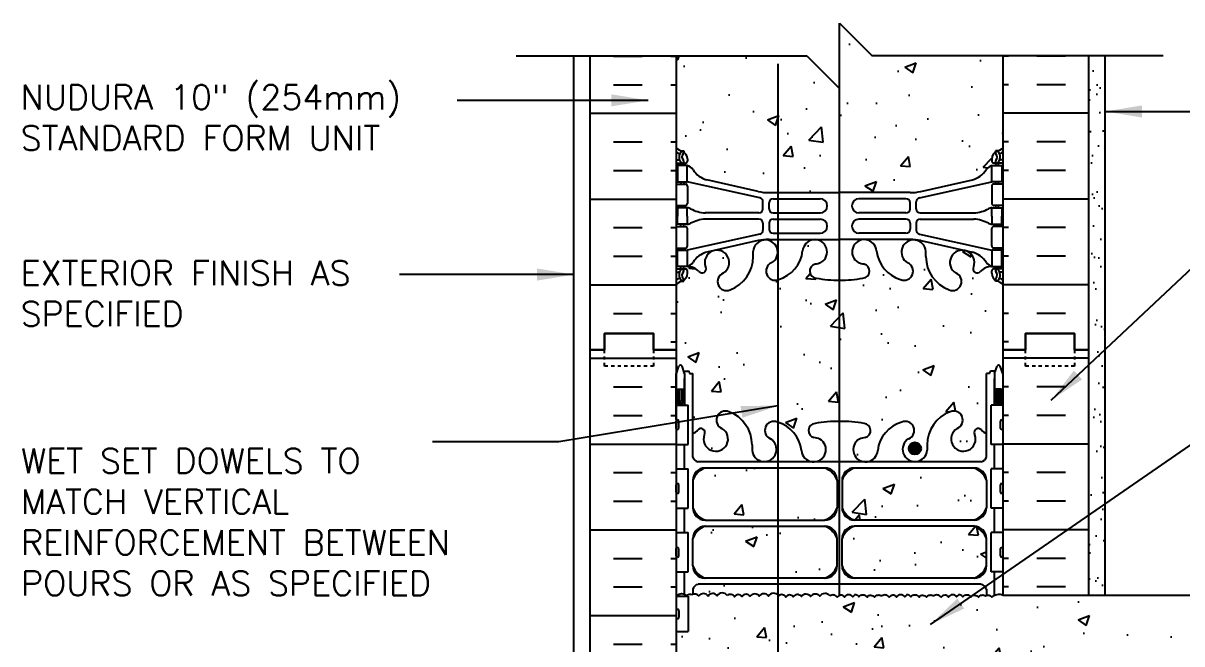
# Model space of a CAD drawing. Header units: inches. Extents: x 169.9 to 227, y 104.7 to 175.8.
# Drawn here: x 170.9 to 206.33, y 156.78 to 175.78 of the extents above; entities that cross this region are included whole.
import ezdxf

# ---------------------------------------------------------------- set-up
doc = ezdxf.new("R2010")
doc.units = ezdxf.units.IN
doc.header["$LTSCALE"] = 0.5
doc.header["$MEASUREMENT"] = 0
doc.linetypes.add('DASHED2', pattern=[0.375, 0.25, -0.125])
for name, color, linetype in [('HATCH', 12, 'Continuous'), ('line25', 2, 'Continuous'), ('LINE3', 3, 'Continuous'), ('LINE50', 5, 'Continuous'), ('LINE9', 9, 'Continuous'), ('TEXT', 4, 'Continuous'), ('Web_Edge', 9, 'Continuous')]:
    doc.layers.add(name, color=color, linetype=linetype)
doc.styles.add('DIM', font='romans.shx', dxfattribs={"width": 0.7})
doc.styles.add('ROMANS', font='romans.shx', dxfattribs={"height": 0.75})
doc.dimstyles.new('ext_12', dxfattribs={"dimscale": 12, "dimtxt": 0.075, "dimasz": 0.09375, "dimexe": 0.09375, "dimexo": 0.0625, "dimgap": 0.0625, "dimtad": 1, "dimdec": 1, "dimzin": 2, "dimdsep": 46, "dimlunit": 4, "dimtxsty": 'DIM', "dimcen": 0.09, "dimdle": 0.09375, "dimclrt": 4, "dimadec": 0, "dimazin": 0, "dimtfac": 1, "dimtdec": 1, "dimtmove": 2, "dimatfit": 3, "dimfxl": 1, "dimfrac": 2, "dimtolj": 1, "dimtzin": 0, "dimarcsym": 0})

msp = doc.modelspace()

# ---------------------------------------------------------------- hatches: boundary and pattern name
at = {"layer": 'HATCH'}
h = msp.add_hatch(dxfattribs=at)
h.set_pattern_fill('AR-CONC', color=256, scale=0.5)
h.set_pattern_definition([(50, (0, 0), (3.5863, -0.31376), [0.375, -4.125]), (355, (0, 0), (-0.693757, 3.76096), [0.3, -3.3]), (100.4514, (0.299, -0.026), (2.892544, 3.4472), [0.3187, -3.50571]), (46.1842, (0, 1), (5.33621, -0.827596), [0.5625, -6.1875]), (96.6356, (0.4447, 0.931), (4.67331, 4.87059), [0.47805, -5.25857]), (351.1842, (0, 1), (4.67331, 4.87059), [0.45, -4.95]), (21, (0.5, 0.75), (2.984535, -2.013094), [0.375, -4.125]), (326, (0.5, 0.75), (1.216577, 3.62575), [0.3, -3.3]), (71.4514, (0.7487, 0.5822), (4.20111, 1.612656), [0.3187, -3.50571]), (37.5, (0, 0), (0.060799, 1.664469), [0, -3.26, 0, -3.35, 0, -3.3125]), (7.5, (0, 0), (1.315348, 1.972059), [0, -1.91, 0, -3.185, 0, -1.2625]), (327.5, (-1.115, 0), (2.669112, -0.1127744), [0, -1.25, 0, -3.9, 0, -5.175]), (317.5, (-1.615, 0), (2.91593, 0.500525), [0, -1.625, 0, -2.59, 0, -3.675])])
h.paths.add_polyline_path([(200.356, 150.349, 0.108935), (200.204, 150.236, -0.8344), (199.992, 150.361), (200.004, 150.383, 2.155404), (199.465, 150.188, -1), (199.251, 149.677, -0.311223), (198.543, 150.693), (198.543, 150.858, 1.661382), (197.982, 150.505, -1), (197.768, 149.994, -0.307094), (197.03, 150.89, 1.604516), (196.471, 150.514, 0.055617), (196.65, 150.468, -0.843243), (196.616, 150.036, -0.049932), (195.866, 149.972, -0.049932), (195.116, 150.036, -0.843243), (195.082, 150.468, 0.055617), (195.261, 150.514, 1.604516), (194.703, 150.89, -0.307094), (193.964, 149.994, -1), (193.75, 150.505, 1.661382), (193.189, 150.858), (193.19, 150.713, -0.316114), (192.481, 149.677, -1), (192.267, 150.188, 2.155404), (191.729, 150.383), (191.74, 150.361, -0.834375), (191.529, 150.236, 0.108938), (191.376, 150.349), (191.376, 148.512), (191.276, 148.512), (191.276, 148.482, -0.414214), (191.226, 148.432), (191.1, 148.432), (191.057, 148.301, -0.725737), (190.951, 148.282), (190.866, 148.542), (190.866, 147.783), (190.866, 145.783, 0.088416), (191.012, 145.686), (191.102, 145.686), (191.102, 145.644, -0.249069), (191.212, 145.437), (191.212, 145.369, -0.414214), (191.15, 145.307), (191.102, 145.307), (191.102, 145.237), (191.207, 145.237, 0.231736), (191.565, 145.388, -0.8344), (191.776, 145.262), (191.765, 145.241, 2.155404), (192.303, 145.435, -1), (192.517, 145.947, -0.311223), (193.226, 144.931), (193.225, 144.766, 1.661382), (193.786, 145.118, -1), (194, 145.629, -0.307094), (194.739, 144.734, 1.604516), (195.297, 145.11, 0.055617), (195.118, 145.155, -0.843243), (195.152, 145.588, -0.047544), (195.866, 145.652, -0.047544), (196.58, 145.588, -0.843243), (196.614, 145.155, 0.055617), (196.435, 145.11, 1.604516), (196.994, 144.734, -0.307094), (197.732, 145.629, -1), (197.946, 145.118, 1.661382), (198.507, 144.766), (198.507, 144.911, -0.316114), (199.215, 145.947, -1), (199.429, 145.435, 2.155404), (199.968, 145.241), (199.956, 145.262, -0.834375), (200.168, 145.388, 0.23174), (200.525, 145.237), (200.63, 145.237), (200.63, 145.307), (200.583, 145.307, -0.414214), (200.52, 145.369), (200.52, 145.437, -0.249069), (200.63, 145.644), (200.63, 145.686), (200.72, 145.686, 0.08841), (200.866, 145.783), (200.866, 147.783), (200.866, 148.542), (200.787, 148.301, -0.725737), (200.681, 148.282), (200.632, 148.432), (200.506, 148.432, -0.414214), (200.456, 148.482), (200.456, 148.512), (200.356, 148.512)])
h.paths.add_polyline_path([(200.866, 141.591, 0.08841), (200.72, 141.688), (200.63, 141.688), (200.63, 141.73, -0.249069), (200.52, 141.937), (200.52, 142.004, -0.414214), (200.583, 142.067), (200.63, 142.067), (200.63, 142.137), (200.525, 142.137, -0.168672), (200.339, 142.286, 0.17445), (199.932, 142.582), (198.351, 142.935, 0.054974), (198.024, 142.971), (195.866, 142.971), (193.708, 142.971, 0.054974), (193.381, 142.935), (191.801, 142.582, 0.17445), (191.393, 142.286, -0.168672), (191.207, 142.137), (191.102, 142.137), (191.102, 142.067), (191.15, 142.067, -0.414214), (191.212, 142.004), (191.212, 141.937, -0.249069), (191.102, 141.73), (191.102, 141.688), (191.012, 141.688, 0.088416), (190.866, 141.591), (190.866, 135.975, 0.088416), (191.012, 135.878), (191.102, 135.878), (191.102, 135.836, -0.249069), (191.212, 135.629), (191.212, 135.562, -0.414214), (191.15, 135.499), (191.102, 135.499), (191.102, 135.429), (191.207, 135.429, -0.168672), (191.393, 135.28, 0.17445), (191.801, 134.984), (193.381, 134.631, 0.054974), (193.708, 134.595), (195.866, 134.595), (198.024, 134.595, 0.054974), (198.351, 134.631), (199.932, 134.984, 0.17445), (200.339, 135.28, -0.168672), (200.525, 135.429), (200.63, 135.429), (200.63, 135.499), (200.583, 135.499, -0.414214), (200.52, 135.562), (200.52, 135.629, -0.249069), (200.63, 135.836), (200.63, 135.878), (200.72, 135.878, 0.08841), (200.866, 135.975)])
h.paths.add_polyline_path([(200.356, 155.299, 0.115512), (200.308, 155.259, 0.520567), (200.059, 155.266, 0.520567), (199.78, 155.264, 0.520567), (199.5, 155.273, 0.077714), (199.461, 155.316, 0.077714), (199.422, 155.273, 0.520567), (199.142, 155.264, 0.520567), (198.862, 155.266, 0.520567), (198.614, 155.259, 0.520567), (198.386, 155.252, 0.445343), (198.164, 155.291, 0.445343), (197.941, 155.252, 0.520567), (197.713, 155.259, 0.520567), (197.465, 155.266, 0.520567), (197.185, 155.264, 0.520567), (196.905, 155.273, 0.077714), (196.866, 155.316, 0.077714), (196.827, 155.273, 0.520567), (196.547, 155.264, 0.520567), (196.268, 155.266, 0.520567), (196.019, 155.259, 0.520567), (195.792, 155.252, 0.445343), (195.569, 155.291, 0.520567), (195.258, 155.281, 0.520567), (194.979, 155.273, 0.520567), (194.699, 155.275, 0.520567), (194.451, 155.267, 0.520567), (194.223, 155.26, 0.445343), (194, 155.299, 0.520567), (193.69, 155.29, 0.520567), (193.41, 155.281, 0.520567), (193.131, 155.283, 0.520567), (192.882, 155.275, 0.520567), (192.655, 155.269, 0.445343), (192.432, 155.308, 0.520567), (192.121, 155.298, 0.520567), (191.842, 155.29, 0.520567), (191.562, 155.292, 0.356222), (191.376, 155.338), (191.376, 155.109, 0.268156), (191.537, 154.961), (200.195, 154.961, 0.268138), (200.356, 155.109)])
h.paths.add_polyline_path([(213.514, 156.64), (211.514, 156.64), (212.514, 157.64), (212.514, 158.274), (200.866, 158.274, 0.316111), (200.524, 158.209, 0.409755), (200.333, 158.25, 0.439184), (200.113, 158.209, 0.520567), (199.885, 158.216, 0.520567), (199.637, 158.223, 0.175549), (199.541, 158.29, 0.175549), (199.446, 158.223, 0.520567), (199.197, 158.216, 0.520567), (198.97, 158.209, 0.445343), (198.747, 158.248, 0.445343), (198.524, 158.209, 0.520567), (198.296, 158.216, 0.520567), (198.048, 158.223, 0.175549), (197.952, 158.29, 0.175549), (197.857, 158.223, 0.520567), (197.608, 158.216, 0.520567), (197.381, 158.209, 0.445343), (197.158, 158.248, 0.445343), (196.935, 158.209, 0.520567), (196.707, 158.216, 0.520567), (196.459, 158.223, 0.175549), (196.363, 158.29, 0.175549), (196.268, 158.223, 0.520567), (196.019, 158.216, 0.520567), (195.792, 158.209, 0.445343), (195.569, 158.248, 0.520567), (195.258, 158.239, 0.520567), (194.979, 158.23, 0.520567), (194.699, 158.232, 0.520567), (194.451, 158.224, 0.520567), (194.223, 158.217, 0.445343), (194, 158.257, 0.520567), (193.69, 158.247, 0.520567), (193.41, 158.239, 0.520567), (193.131, 158.24, 0.520567), (192.882, 158.233, 0.520567), (192.655, 158.226, 0.445343), (192.432, 158.265, 0.520567), (192.121, 158.256, 0.520567), (191.842, 158.247, 0.520567), (191.562, 158.249, 0.37063), (191.369, 158.292, 0.37063), (191.176, 158.249, 0.520567), (190.897, 158.247, 0.068144), (190.866, 158.282), (190.866, 158.238), (191.231, 158.238), (191.231, 157.158), (190.866, 157.158), (190.866, 156.408), (191.231, 156.408), (191.231, 155.337, -0.182404), (191.314, 155.284, -0.520567), (191.562, 155.292, -0.520567), (191.842, 155.29, -0.520567), (192.121, 155.298, -0.520567), (192.432, 155.308, -0.445343), (192.655, 155.269, -0.520567), (192.882, 155.275, -0.520567), (193.131, 155.283, -0.520567), (193.41, 155.281, -0.520567), (193.69, 155.29, -0.520567), (194, 155.299, -0.445343), (194.223, 155.26, -0.520567), (194.451, 155.267, -0.520567), (194.699, 155.275, -0.520567), (194.979, 155.273, -0.520567), (195.258, 155.281, -0.520567), (195.569, 155.291, -0.445343), (195.792, 155.252, -0.520567), (196.019, 155.259, -0.520567), (196.268, 155.266, -0.520567), (196.547, 155.264, -0.520567), (196.827, 155.273, -0.077714), (196.866, 155.316, -0.077714), (196.905, 155.273, -0.520567), (197.185, 155.264, -0.520567), (197.465, 155.266, -0.520567), (197.713, 155.259, -0.520567), (197.941, 155.252, -0.445343), (198.164, 155.291, -0.445343), (198.386, 155.252, -0.520567), (198.614, 155.259, -0.520567), (198.862, 155.266, -0.520567), (199.142, 155.264, -0.520567), (199.422, 155.273, -0.077714), (199.461, 155.316, -0.077714), (199.5, 155.273, -0.520567), (199.78, 155.264, -0.520567), (200.059, 155.266, -0.520567), (200.308, 155.259, -0.520567), (200.535, 155.252, -0.378754), (200.866, 155.291), (200.866, 155.524), (212.514, 155.524), (212.514, 155.64)])
h.paths.add_polyline_path([(200.356, 158.457, 0.268138), (200.195, 158.605), (191.537, 158.605, 0.268156), (191.376, 158.457), (191.376, 158.295, -0.356222), (191.562, 158.249, -0.520567), (191.842, 158.247, -0.520567), (192.121, 158.256, -0.520567), (192.432, 158.265, -0.445343), (192.655, 158.226, -0.520567), (192.882, 158.233, -0.520567), (193.131, 158.24, -0.520567), (193.41, 158.239, -0.520567), (193.69, 158.247, -0.520567), (194, 158.257, -0.445343), (194.223, 158.217, -0.520567), (194.451, 158.224, -0.520567), (194.699, 158.232, -0.520567), (194.979, 158.23, -0.520567), (195.258, 158.239, -0.520567), (195.569, 158.248, -0.445343), (195.792, 158.209, -0.520567), (196.019, 158.216, -0.520567), (196.268, 158.223, -0.175549), (196.363, 158.29, -0.175549), (196.459, 158.223, -0.520567), (196.707, 158.216, -0.520567), (196.935, 158.209, -0.445343), (197.158, 158.248, -0.445343), (197.381, 158.209, -0.520567), (197.608, 158.216, -0.520567), (197.857, 158.223, -0.175549), (197.952, 158.29, -0.175549), (198.048, 158.223, -0.520567), (198.296, 158.216, -0.520567), (198.524, 158.209, -0.445343), (198.747, 158.248, -0.445343), (198.97, 158.209, -0.520567), (199.197, 158.216, -0.520567), (199.446, 158.223, -0.175549), (199.541, 158.29, -0.175549), (199.637, 158.223, -0.520567), (199.885, 158.216, -0.520567), (200.113, 158.209, -0.439184), (200.333, 158.25, -0.04647), (200.356, 158.262)])
edge = h.paths.add_edge_path()
edge.add_line((220.074, 158.274), (213.514, 158.274))
edge.add_line((213.514, 158.274), (213.514, 158.035))
edge.add_line((213.514, 158.035), (212.514, 157.035))
edge.add_line((212.514, 157.035), (214.514, 157.035))
edge.add_spline(control_points=[(214.514, 157.035), (215.318, 157.266), (217.241, 157.82), (219.032, 156.857), (220.074, 156.297)], knot_values=[0, 0, 0, 0, 2.427311, 5.806437, 5.806437, 5.806437, 5.806437], degree=3, periodic=0)
edge.add_line((220.074, 156.297), (220.074, 158.274))
edge = h.paths.add_edge_path()
edge.add_arc((216.659, 156.396), 0.268, 291.22, 428.78)
edge.add_line((216.756, 156.646), (216.434, 156.646))
edge.add_line((216.434, 156.646), (216.434, 156.771))
edge.add_line((216.434, 156.771), (216.778, 156.771))
edge.add_arc((216.659, 156.396), 0.393, -69.7322, 72.5069, ccw=False)
edge.add_line((216.796, 156.027), (216.364, 155.905))
edge.add_arc((216.422, 155.774), 0.144, 113.7456, 240.3185)
edge.add_line((216.351, 155.649), (216.819, 155.649))
edge.add_arc((216.848, 155.187), 0.463, 46.7137, 93.5654, ccw=False)
edge.add_line((217.165, 155.524), (220.074, 155.524))
edge.add_line((220.074, 155.524), (220.074, 156.297))
edge.add_spline(control_points=[(220.074, 156.297), (219.032, 156.857), (217.241, 157.82), (215.318, 157.266), (214.514, 157.035)], knot_values=[0, 0, 0, 0, 3.379125, 5.806437, 5.806437, 5.806437, 5.806437], degree=3, periodic=0)
edge.add_line((214.514, 157.035), (213.514, 156.035))
edge.add_line((213.514, 156.035), (213.514, 155.524))
edge.add_line((213.514, 155.524), (216.323, 155.524))
edge.add_arc((216.422, 155.774), 0.269, 111.5979, 248.4021, ccw=False)
edge.add_line((216.323, 156.024), (216.756, 156.146))
h.paths.add_polyline_path([(200.866, 167.783, 0.08841), (200.72, 167.88), (200.63, 167.88), (200.63, 167.922, -0.249069), (200.52, 168.129), (200.52, 168.197, -0.414214), (200.583, 168.259), (200.63, 168.259), (200.63, 168.329), (200.525, 168.329, 0.231736), (200.168, 168.178, -0.8344), (199.956, 168.304), (199.968, 168.325, 2.155404), (199.429, 168.131, -1), (199.215, 167.62, -0.311223), (198.507, 168.636), (198.507, 168.801, 1.661382), (197.946, 168.448, -1), (197.732, 167.937, -0.307094), (196.994, 168.832, 1.604516), (196.435, 168.456, 0.055617), (196.614, 168.411, -0.843243), (196.58, 167.978, -0.047544), (195.866, 167.914, -0.047544), (195.152, 167.978, -0.843243), (195.118, 168.411, 0.055617), (195.297, 168.456, 1.604516), (194.739, 168.832, -0.307094), (194, 167.937, -1), (193.786, 168.448, 1.661382), (193.225, 168.801), (193.226, 168.655, -0.316114), (192.517, 167.62, -1), (192.303, 168.131, 2.155404), (191.765, 168.325), (191.776, 168.304, -0.834375), (191.565, 168.178, 0.23174), (191.207, 168.329), (191.102, 168.329), (191.102, 168.259), (191.15, 168.259, -0.414214), (191.212, 168.197), (191.212, 168.129, -0.249069), (191.102, 167.922), (191.102, 167.88), (191.012, 167.88, 0.088416), (190.866, 167.783), (190.866, 165.783), (190.866, 165.024), (190.945, 165.266, -0.725737), (191.051, 165.284), (191.1, 165.134), (191.226, 165.134, -0.414214), (191.276, 165.084), (191.276, 165.054), (191.376, 165.054), (191.376, 163.217, 0.108933), (191.529, 163.33, -0.8344), (191.74, 163.205), (191.729, 163.183, 2.155404), (192.267, 163.378, -1), (192.481, 163.889, -0.311223), (193.19, 162.873), (193.189, 162.708, 1.661382), (193.75, 163.061, -1), (193.964, 163.572, -0.307094), (194.703, 162.676, 1.604516), (195.261, 163.052, 0.055617), (195.082, 163.098, -0.843243), (195.116, 163.53, -0.049932), (195.866, 163.594, -0.049932), (196.616, 163.53, -0.843243), (196.65, 163.098, 0.055617), (196.471, 163.052, 1.604516), (197.03, 162.676, -0.307094), (197.768, 163.572, -1), (197.982, 163.061, 1.661382), (198.543, 162.708), (198.543, 162.853, -0.316114), (199.251, 163.889, -1), (199.465, 163.378, 2.155404), (200.004, 163.183), (199.992, 163.205, -0.834375), (200.204, 163.33, 0.10894), (200.356, 163.217), (200.356, 165.054), (200.456, 165.054), (200.456, 165.084, -0.414214), (200.506, 165.134), (200.632, 165.134), (200.675, 165.266, -0.725737), (200.781, 165.284), (200.866, 165.024), (200.866, 165.783)])
h.paths.add_polyline_path([(200.866, 174.783), (196.866, 174.783), (195.866, 175.783), (195.866, 173.783), (194.866, 174.783), (190.866, 174.783), (190.866, 171.975, 0.088416), (191.012, 171.878), (191.102, 171.878), (191.102, 171.836, -0.249069), (191.212, 171.629), (191.212, 171.562, -0.414214), (191.15, 171.499), (191.102, 171.499), (191.102, 171.429), (191.207, 171.429, -0.168672), (191.393, 171.28, 0.17445), (191.801, 170.984), (193.381, 170.631, 0.054974), (193.708, 170.595), (195.866, 170.595), (198.024, 170.595, 0.054974), (198.351, 170.631), (199.932, 170.984, 0.17445), (200.339, 171.28, -0.168672), (200.525, 171.429), (200.63, 171.429), (200.63, 171.499), (200.583, 171.499, -0.414214), (200.52, 171.562), (200.52, 171.629, -0.249069), (200.63, 171.836), (200.63, 171.878), (200.72, 171.878, 0.08841), (200.866, 171.975)])
h.paths.add_polyline_path([(195.79, 161.79, 0.225652), (195.415, 162.165), (191.751, 162.165, 0.225652), (191.376, 161.79), (191.376, 160.949, 0.225652), (191.751, 160.574), (195.415, 160.574, 0.225652), (195.79, 160.949)])
h.paths.add_polyline_path([(195.79, 160.008, 0.225652), (195.415, 160.383), (191.751, 160.383, 0.225652), (191.376, 160.008), (191.376, 159.167, 0.225652), (191.751, 158.792), (195.415, 158.792, 0.225652), (195.79, 159.167)])
h.paths.add_polyline_path([(200.356, 160.008, 0.225652), (199.981, 160.383), (196.317, 160.383, 0.225652), (195.942, 160.008), (195.942, 159.167, 0.225652), (196.317, 158.792), (199.981, 158.792, 0.225652), (200.356, 159.167)])
h.paths.add_polyline_path([(200.356, 161.79, 0.225652), (199.981, 162.165), (196.317, 162.165, 0.225652), (195.942, 161.79), (195.942, 160.949, 0.225652), (196.317, 160.574), (199.981, 160.574, 0.225652), (200.356, 160.949)])
h.paths.add_polyline_path([(195.79, 154.399, 0.225652), (195.415, 154.774), (191.751, 154.774, 0.225652), (191.376, 154.399), (191.376, 153.558, 0.225652), (191.751, 153.183), (195.415, 153.183, 0.225652), (195.79, 153.558)])
h.paths.add_polyline_path([(195.79, 152.617, 0.225652), (195.415, 152.992), (191.751, 152.992, 0.225652), (191.376, 152.617), (191.376, 151.776, 0.225652), (191.751, 151.401), (195.415, 151.401, 0.225652), (195.79, 151.776)])
h.paths.add_polyline_path([(200.356, 152.617, 0.225652), (199.981, 152.992), (196.317, 152.992, 0.225652), (195.942, 152.617), (195.942, 151.776, 0.225652), (196.317, 151.401), (199.981, 151.401, 0.225652), (200.356, 151.776)])
h.paths.add_polyline_path([(200.356, 154.399, 0.225652), (199.981, 154.774), (196.317, 154.774, 0.225652), (195.942, 154.399), (195.942, 153.558, 0.225652), (196.317, 153.183), (199.981, 153.183, 0.225652), (200.356, 153.558)])
h.paths.add_polyline_path([(200.866, 131.783, 0.08841), (200.72, 131.88), (200.63, 131.88), (200.63, 131.922, -0.249069), (200.52, 132.129), (200.52, 132.197, -0.414214), (200.583, 132.259), (200.63, 132.259), (200.63, 132.329), (200.525, 132.329, 0.231736), (200.168, 132.178, -0.8344), (199.956, 132.304), (199.968, 132.325, 2.155404), (199.429, 132.131, -1), (199.215, 131.62, -0.311223), (198.507, 132.636), (198.507, 132.801, 1.661382), (197.946, 132.448, -1), (197.732, 131.937, -0.30095), (196.996, 132.809, 1.661382), (196.435, 132.456, 0.055617), (196.614, 132.411, -0.843243), (196.58, 131.978, -0.047544), (195.866, 131.914, -0.047544), (195.152, 131.978, -0.843243), (195.118, 132.411, 0.055617), (195.297, 132.456, 1.661382), (194.736, 132.809, -0.30095), (194, 131.937, -1), (193.786, 132.448, 1.661382), (193.225, 132.801), (193.226, 132.636, -0.311223), (192.517, 131.62, -1), (192.303, 132.131, 2.155404), (191.765, 132.325), (191.776, 132.304, -0.834375), (191.565, 132.178, 0.23174), (191.207, 132.329), (191.102, 132.329), (191.102, 132.259), (191.15, 132.259, -0.414214), (191.212, 132.197), (191.212, 132.129, -0.249069), (191.102, 131.922), (191.102, 131.88), (191.012, 131.88, 0.088416), (190.866, 131.783), (190.866, 129.783), (195.069, 129.783), (196.069, 128.783), (196.069, 130.783), (197.069, 129.783), (200.866, 129.783)])
h = msp.add_hatch(dxfattribs=at)
h.set_pattern_fill('AR-SAND', color=256, scale=0.5, style=0)
h.set_pattern_definition([(37.5, (84.3818, -39.4496), (-0.0314967, 0.963412), [0, -0.76, 0, -0.85, 0, -0.8125]), (7.5, (84.3818, -39.4496), (0.8848884, 1.411073), [0, -0.41, 0, -0.685, 0, -0.2625]), (327.5, (83.7668, -39.4496), (1.557071, 0.0028295), [0, -0.25, 0, -0.9, 0, -1.175]), (317.5, (83.7668, -39.4496), (1.503063, 0.438838), [0, -0.125, 0, -0.59, 0, -0.675])])
h.paths.add_polyline_path([(203.491, 158.274), (203.991, 158.274), (203.991, 160.979), (203.491, 160.732)])
h.paths.add_polyline_path([(203.991, 165.42), (203.491, 165.173), (203.491, 160.732), (203.991, 160.979)])
h.paths.add_polyline_path([(203.991, 167.085), (203.491, 167.085), (203.491, 165.783), (203.491, 165.173), (203.991, 165.42)])
h.paths.add_polyline_path([(203.991, 174.783), (203.491, 174.783), (203.491, 167.085), (203.991, 167.085)])
h = msp.add_hatch(dxfattribs=at)
h.set_pattern_fill('INSUL', color=256, scale=7, style=0)
h.set_pattern_definition([(0, (-2735.2954, -249.2265), (0, 2.625), []), (0, (-2735.2954, -248.3515), (0, 2.625), [0.875, -0.875]), (0, (-2735.2954, -247.4765), (0, 2.625), [0.875, -0.875])])
h.paths.add_polyline_path([(188.241, 147.783), (188.679, 147.783), (188.679, 148.283), (190.179, 148.283), (190.179, 147.783), (190.866, 147.783), (190.866, 165.783), (190.179, 165.783), (190.179, 166.283), (188.679, 166.283), (188.679, 165.783), (188.241, 165.783)])
at = {"layer": 'LINE3'}
msp.add_hatch(color=256, dxfattribs=at).paths.add_polyline_path([(197.982, 162.766, 1), (198.357, 162.766, 1)])

# ---------------------------------------------------------------- linework, layer by layer
at = {"layer": 'HATCH'}
for p, q in [((188.955, 174.774), (189.83, 174.774)), ((190.705, 174.774), (190.866, 174.774)), ((201.028, 174.774), (200.866, 174.774)), ((202.778, 174.774), (201.903, 174.774)), ((188.955, 173.899), (189.83, 173.899)), ((190.705, 173.899), (190.866, 173.899)), ((201.028, 173.899), (200.866, 173.899)), ((202.778, 173.899), (201.903, 173.899)), ((188.241, 173.024), (190.866, 173.024)), ((203.491, 173.024), (200.866, 173.024)), ((188.955, 172.149), (189.83, 172.149)), ((190.705, 172.149), (190.866, 172.149)), ((201.028, 172.149), (200.866, 172.149)), ((202.778, 172.149), (201.903, 172.149)), ((188.955, 171.274), (189.83, 171.274)), ((190.705, 171.274), (190.866, 171.274)), ((201.028, 171.274), (200.866, 171.274)), ((202.778, 171.274), (201.903, 171.274)), ((188.241, 170.399), (190.866, 170.399)), ((203.491, 170.399), (200.866, 170.399)), ((188.955, 169.524), (189.83, 169.524)), ((190.705, 169.524), (190.866, 169.524)), ((201.028, 169.524), (200.866, 169.524)), ((202.778, 169.524), (201.903, 169.524)), ((188.955, 168.649), (189.83, 168.649)), ((190.705, 168.649), (190.866, 168.649)), ((201.028, 168.649), (200.866, 168.649)), ((202.778, 168.649), (201.903, 168.649)), ((188.241, 167.774), (190.866, 167.774)), ((203.491, 167.774), (200.866, 167.774)), ((188.955, 166.899), (189.83, 166.899)), ((190.705, 166.899), (190.866, 166.899)), ((201.028, 166.899), (200.866, 166.899)), ((202.778, 166.899), (201.903, 166.899)), ((190.705, 166.024), (190.866, 166.024)), ((201.028, 166.024), (200.866, 166.024)), ((203.491, 165.524), (200.866, 165.524)), ((201.028, 164.649), (200.866, 164.649)), ((202.778, 164.649), (201.903, 164.649)), ((201.028, 163.774), (200.866, 163.774)), ((202.778, 163.774), (201.903, 163.774)), ((203.491, 162.899), (200.866, 162.899)), ((201.028, 162.024), (200.866, 162.024)), ((202.778, 162.024), (201.903, 162.024)), ((201.028, 161.149), (200.866, 161.149)), ((202.778, 161.149), (201.903, 161.149)), ((203.491, 160.274), (200.866, 160.274)), ((201.028, 159.399), (200.866, 159.399)), ((202.778, 159.399), (201.903, 159.399)), ((201.028, 158.524), (200.866, 158.524)), ((202.778, 158.524), (201.903, 158.524))]:
    msp.add_line(p, q, dxfattribs=at)
for points in [[(190.866, 158.282, -0.068144), (190.897, 158.247, -0.520567), (191.176, 158.249, -0.37063), (191.369, 158.292)], [(192.432, 158.265, 0.520567), (192.121, 158.256, 0.520567), (191.842, 158.247, 0.520567), (191.562, 158.249, 0.37063), (191.369, 158.292, 0.37063)], [(194, 158.257, 0.520567), (193.69, 158.247, 0.520567), (193.41, 158.239, 0.520567), (193.131, 158.24, 0.520567), (192.882, 158.233, 0.520567), (192.655, 158.226, 0.445343), (192.432, 158.265, 0.445343)], [(195.569, 158.248, 0.520567), (195.258, 158.239, 0.520567), (194.979, 158.23, 0.520567), (194.699, 158.232, 0.520567), (194.451, 158.224, 0.520567), (194.223, 158.217, 0.445343), (194, 158.257, 0.445343)], [(196.363, 158.29, 0.175549), (196.268, 158.223, 0.520567), (196.019, 158.216, 0.520567), (195.792, 158.209, 0.445343), (195.569, 158.248)], [(196.363, 158.29, -0.175549), (196.459, 158.223, -0.520567), (196.707, 158.216, -0.520567), (196.935, 158.209, -0.445343), (197.158, 158.248)], [(197.952, 158.29, 0.175549), (197.857, 158.223, 0.520567), (197.608, 158.216, 0.520567), (197.381, 158.209, 0.445343), (197.158, 158.248)], [(197.952, 158.29, -0.175549), (198.048, 158.223, -0.520567), (198.296, 158.216, -0.520567), (198.524, 158.209, -0.445343), (198.747, 158.248)], [(199.541, 158.29, 0.175549), (199.446, 158.223, 0.520567), (199.197, 158.216, 0.520567), (198.97, 158.209, 0.445343), (198.747, 158.248)], [(199.541, 158.29, -0.175549), (199.637, 158.223, -0.520567), (199.885, 158.216, -0.520567), (200.113, 158.209, -0.445343), (200.336, 158.248)], [(200.333, 158.25, -0.409755), (200.524, 158.209, -0.316111), (200.866, 158.274)]]:
    msp.add_lwpolyline(points, format="xyb", dxfattribs=at)
at = {"layer": 'line25'}
for p, q in [((190.866, 174.783), (190.866, 165.783)), ((200.866, 165.783), (200.866, 174.783)), ((190.866, 165.783), (190.866, 147.783)), ((200.866, 158.274), (200.866, 165.783)), ((190.866, 164.088), (191.231, 164.088)), ((191.231, 162.888), (191.231, 164.088)), ((200.866, 164.088), (200.501, 164.088)), ((200.501, 162.888), (200.501, 164.088)), ((190.866, 162.888), (191.231, 162.888)), ((200.866, 162.888), (200.501, 162.888)), ((190.866, 162.138), (191.231, 162.138)), ((191.231, 160.938), (191.231, 162.138)), ((200.866, 162.138), (200.501, 162.138)), ((200.501, 160.938), (200.501, 162.138)), ((190.866, 160.938), (191.231, 160.938)), ((200.866, 160.938), (200.501, 160.938)), ((190.866, 160.188), (191.231, 160.188)), ((191.231, 158.988), (191.231, 160.188)), ((200.866, 160.188), (200.501, 160.188)), ((200.501, 158.988), (200.501, 160.188)), ((190.866, 158.988), (191.231, 158.988)), ((200.866, 158.988), (200.501, 158.988)), ((190.866, 158.238), (191.231, 158.238)), ((191.231, 158.238), (191.231, 157.158)), ((200.866, 158.274), (212.514, 158.274)), ((190.866, 157.158), (191.231, 157.158))]:
    msp.add_line(p, q, dxfattribs=at)
at = {"layer": 'LINE3'}
for p, q in [((193.974, 174.533), (193.974, 133.524)), ((195.849, 173.79), (195.849, 158.258))]:
    msp.add_line(p, q, dxfattribs=at)
msp.add_circle((198.169, 162.766), 0.188, dxfattribs=at)
at = {"layer": 'LINE50'}
for p, q in [((188.241, 165.783), (188.241, 174.783)), ((203.491, 165.783), (203.491, 174.783)), ((188.241, 147.783), (188.241, 165.783)), ((203.491, 158.274), (203.491, 165.783))]:
    msp.add_line(p, q, dxfattribs=at)
for points in [[(188.241, 165.783), (188.679, 165.783), (188.679, 166.283), (190.179, 166.283), (190.179, 165.783), (190.866, 165.783)], [(190.866, 165.783), (190.179, 165.783), (190.179, 166.283), (188.679, 166.283), (188.679, 165.783), (188.241, 165.783)], [(203.491, 165.783), (203.054, 165.783), (203.054, 166.283), (201.554, 166.283), (201.554, 165.783), (200.866, 165.783)], [(200.866, 165.783), (201.554, 165.783), (201.554, 166.283), (203.054, 166.283), (203.054, 165.783), (203.491, 165.783)]]:
    msp.add_lwpolyline(points, dxfattribs=at)
at = {"layer": 'LINE9'}
for p, q in [((195.866, 173.783), (195.866, 175.783)), ((195.866, 175.783), (196.866, 174.783)), ((185.97, 174.783), (194.866, 174.783)), ((187.741, 153.274), (187.741, 174.783)), ((194.866, 174.783), (195.866, 173.783)), ((205.762, 174.783), (196.866, 174.783)), ((203.991, 158.274), (203.991, 174.783)), ((190.866, 163.378), (190.866, 163.598)), ((190.866, 163.543), (190.866, 163.543)), ((190.866, 163.433), (190.866, 163.433)), ((190.906, 163.638), (190.906, 163.638)), ((190.946, 163.378), (190.946, 163.598)), ((200.786, 163.378), (200.786, 163.598)), ((200.826, 163.638), (200.826, 163.638)), ((200.866, 163.378), (200.866, 163.598)), ((200.866, 163.543), (200.866, 163.543)), ((200.866, 163.433), (200.866, 163.433)), ((190.906, 163.338), (190.906, 163.338)), ((200.826, 163.338), (200.826, 163.338)), ((190.866, 161.428), (190.866, 161.648)), ((190.866, 161.593), (190.866, 161.593)), ((190.906, 161.688), (190.906, 161.688)), ((190.946, 161.428), (190.946, 161.648)), ((200.786, 161.428), (200.786, 161.648)), ((200.826, 161.688), (200.826, 161.688)), ((200.866, 161.428), (200.866, 161.648)), ((200.866, 161.593), (200.866, 161.593)), ((190.866, 161.483), (190.866, 161.483)), ((190.906, 161.388), (190.906, 161.388)), ((200.826, 161.388), (200.826, 161.388)), ((200.866, 161.483), (200.866, 161.483)), ((190.866, 159.478), (190.866, 159.698)), ((190.866, 159.643), (190.866, 159.643)), ((190.866, 159.533), (190.866, 159.533)), ((190.906, 159.738), (190.906, 159.738)), ((190.946, 159.478), (190.946, 159.698)), ((200.786, 159.478), (200.786, 159.698)), ((200.826, 159.738), (200.826, 159.738)), ((200.866, 159.478), (200.866, 159.698)), ((200.866, 159.643), (200.866, 159.643)), ((200.866, 159.533), (200.866, 159.533)), ((190.906, 159.438), (190.906, 159.438)), ((200.826, 159.438), (200.826, 159.438)), ((190.866, 157.808), (190.866, 157.588)), ((190.866, 157.753), (190.866, 157.753)), ((190.906, 157.848), (190.906, 157.848)), ((190.946, 157.808), (190.946, 157.588)), ((190.866, 157.643), (190.866, 157.643)), ((190.906, 157.548), (190.906, 157.548))]:
    msp.add_line(p, q, dxfattribs=at)
at = {"layer": 'LINE9', "linetype": 'DASHED2', "ltscale": 0.15}
for points in [[(190.179, 165.783), (190.179, 165.783), (190.179, 165.283), (188.679, 165.283), (188.679, 165.783), (188.679, 165.783)], [(203.054, 165.783), (203.054, 165.783), (203.054, 165.283), (201.554, 165.283), (201.554, 165.783), (201.554, 165.783)]]:
    msp.add_lwpolyline(points, dxfattribs=at)
at = {"layer": 'LINE9'}
for centre, start, end in [((190.906, 163.598), 90, 180), ((190.906, 163.378), 180, 270), ((190.906, 163.598), 360, 90), ((190.906, 163.378), 270, 0), ((200.826, 163.598), 90, 180), ((200.826, 163.378), 180, 270), ((200.826, 163.598), 0, 90), ((200.826, 163.378), 270, 0), ((190.906, 161.648), 90, 180), ((190.906, 161.648), 360, 90), ((200.826, 161.648), 90, 180), ((200.826, 161.648), 0, 90), ((190.906, 161.428), 180, 270), ((190.906, 161.428), 270, 0), ((200.826, 161.428), 180, 270), ((200.826, 161.428), 270, 0), ((190.906, 159.698), 90, 180), ((190.906, 159.478), 180, 270), ((190.906, 159.698), 360, 90), ((190.906, 159.478), 270, 0), ((200.826, 159.698), 90, 180), ((200.826, 159.478), 180, 270), ((200.826, 159.698), 0, 90), ((200.826, 159.478), 270, 0), ((190.906, 157.808), 90, 180), ((190.906, 157.808), 0, 90), ((190.906, 157.588), 180, 270), ((190.906, 157.588), 270, 0)]:
    msp.add_arc(centre, 0.04, start, end, dxfattribs=at)
at = {"layer": 'Web_Edge'}
for p, q in [((191.012, 171.878), (191.102, 171.878)), ((191.102, 171.878), (191.102, 171.836)), ((200.72, 171.878), (200.63, 171.878)), ((200.63, 171.878), (200.63, 171.836)), ((190.866, 171.599), (190.944, 171.599)), ((191.212, 171.629), (191.212, 171.562)), ((200.52, 171.629), (200.52, 171.562)), ((200.866, 171.599), (200.788, 171.599)), ((190.866, 171.499), (191.15, 171.499)), ((191.012, 171.499), (191.012, 171.429)), ((191.102, 171.499), (191.102, 171.429)), ((200.866, 171.499), (200.583, 171.499)), ((200.63, 171.499), (200.63, 171.429)), ((200.72, 171.499), (200.72, 171.429)), ((190.866, 170.859), (191.15, 170.859)), ((191.012, 170.929), (191.012, 170.859)), ((191.102, 170.929), (191.102, 170.859)), ((193.425, 170.433), (191.207, 170.929)), ((193.381, 170.631), (191.801, 170.984)), ((198.308, 170.433), (200.525, 170.929)), ((198.351, 170.631), (199.932, 170.984)), ((200.866, 170.859), (200.583, 170.859)), ((200.63, 170.929), (200.63, 170.859)), ((200.72, 170.929), (200.72, 170.859)), ((191.212, 170.797), (191.212, 170.262)), ((193.708, 170.595), (195.866, 170.595)), ((198.024, 170.595), (195.866, 170.595)), ((200.52, 170.797), (200.52, 170.262)), ((190.866, 170.199), (191.15, 170.199)), ((191.012, 170.199), (191.012, 170.129)), ((191.102, 170.199), (191.102, 170.129)), ((193.522, 170.098), (193.522, 170.311)), ((193.71, 170.099), (193.71, 170.283)), ((193.835, 170.408), (195.274, 170.408)), ((197.897, 170.408), (196.458, 170.408)), ((198.022, 170.099), (198.022, 170.283)), ((198.21, 170.098), (198.21, 170.311)), ((200.866, 170.199), (200.583, 170.199)), ((200.63, 170.199), (200.63, 170.129)), ((200.72, 170.199), (200.72, 170.129)), ((193.397, 169.973), (191.76, 169.973)), ((193.397, 169.785), (191.76, 169.785)), ((193.835, 169.974), (195.274, 169.974)), ((193.835, 169.784), (195.274, 169.784)), ((197.897, 169.974), (196.458, 169.974)), ((197.897, 169.784), (196.458, 169.784)), ((198.335, 169.973), (199.972, 169.973)), ((198.335, 169.785), (199.972, 169.785)), ((190.866, 169.559), (191.15, 169.559)), ((191.012, 169.559), (191.012, 169.629)), ((191.102, 169.559), (191.102, 169.629)), ((191.212, 168.962), (191.212, 169.497)), ((193.522, 169.66), (193.522, 169.448)), ((193.71, 169.659), (193.71, 169.475)), ((198.022, 169.659), (198.022, 169.475)), ((198.21, 169.66), (198.21, 169.448)), ((200.52, 168.962), (200.52, 169.497)), ((200.866, 169.559), (200.583, 169.559)), ((200.63, 169.559), (200.63, 169.629)), ((200.72, 169.559), (200.72, 169.629)), ((193.425, 169.326), (191.207, 168.829)), ((193.381, 169.128), (191.801, 168.775)), ((193.708, 169.164), (195.866, 169.164)), ((193.835, 169.35), (195.274, 169.35)), ((198.024, 169.164), (195.866, 169.164)), ((197.897, 169.35), (196.458, 169.35)), ((198.308, 169.326), (200.525, 168.829)), ((198.351, 169.128), (199.932, 168.775)), ((190.866, 168.899), (191.15, 168.899)), ((191.012, 168.829), (191.012, 168.899)), ((191.102, 168.829), (191.102, 168.899)), ((193.226, 168.636), (193.225, 168.801)), ((198.507, 168.636), (198.507, 168.801)), ((200.866, 168.899), (200.583, 168.899)), ((200.63, 168.829), (200.63, 168.899)), ((200.72, 168.829), (200.72, 168.899)), ((191.012, 168.259), (191.012, 168.329)), ((191.102, 168.259), (191.102, 168.329)), ((191.765, 168.325), (191.776, 168.304)), ((199.968, 168.325), (199.956, 168.304)), ((200.63, 168.259), (200.63, 168.329)), ((200.72, 168.259), (200.72, 168.329)), ((190.866, 168.259), (191.15, 168.259)), ((190.866, 168.159), (190.944, 168.159)), ((191.212, 168.129), (191.212, 168.197)), ((200.52, 168.129), (200.52, 168.197)), ((200.866, 168.259), (200.583, 168.259)), ((200.866, 168.159), (200.788, 168.159)), ((191.012, 167.88), (191.102, 167.88)), ((191.102, 167.88), (191.102, 167.922)), ((200.63, 167.88), (200.63, 167.922)), ((200.72, 167.88), (200.63, 167.88)), ((190.866, 165.024), (190.951, 165.284)), ((191.126, 165.054), (191.051, 165.284)), ((200.606, 165.054), (200.681, 165.284)), ((200.866, 165.024), (200.781, 165.284)), ((191.1, 165.134), (191.226, 165.134)), ((191.126, 165.054), (191.126, 164.088)), ((191.276, 165.084), (191.276, 165.084)), ((191.276, 165.084), (191.276, 165.054)), ((191.276, 165.054), (191.376, 165.054)), ((191.376, 162.5), (191.376, 165.054)), ((200.456, 165.054), (200.356, 165.054)), ((200.356, 162.5), (200.356, 165.054)), ((200.456, 165.084), (200.456, 165.084)), ((200.456, 165.084), (200.456, 165.054)), ((200.632, 165.134), (200.506, 165.134)), ((200.606, 165.054), (200.606, 164.088)), ((191.729, 163.183), (191.74, 163.205)), ((200.004, 163.183), (199.992, 163.205)), ((193.19, 162.873), (193.189, 162.708)), ((198.543, 162.873), (198.543, 162.708)), ((200.195, 162.352), (191.537, 162.352)), ((195.415, 162.165), (191.751, 162.165)), ((199.981, 162.165), (196.317, 162.165)), ((191.376, 161.79), (191.376, 160.949)), ((195.79, 161.79), (195.79, 160.949)), ((195.942, 161.791), (195.942, 160.95)), ((200.356, 161.79), (200.356, 160.949)), ((191.751, 160.574), (195.415, 160.574)), ((199.981, 160.574), (196.317, 160.574)), ((191.751, 160.383), (195.415, 160.383)), ((199.981, 160.383), (196.317, 160.383)), ((191.376, 159.167), (191.376, 160.008)), ((195.79, 159.167), (195.79, 160.008)), ((195.942, 159.167), (195.942, 160.007)), ((200.356, 159.167), (200.356, 160.008)), ((195.415, 158.792), (191.751, 158.792)), ((199.981, 158.792), (196.317, 158.792)), ((191.376, 158.457), (191.376, 158.295)), ((200.195, 158.605), (191.537, 158.605)), ((200.356, 158.457), (200.356, 158.262))]:
    msp.add_line(p, q, dxfattribs=at)
for points in [[(190.907, 170.929), (191.207, 170.929), (191.207, 171.429), (190.907, 171.429)], [(200.825, 170.929), (200.525, 170.929), (200.525, 171.429), (200.825, 171.429)], [(190.907, 168.829), (191.207, 168.829), (191.207, 168.329), (190.907, 168.329)], [(200.825, 168.829), (200.525, 168.829), (200.525, 168.329), (200.825, 168.329)], [(191.076, 164.144), (190.926, 164.144), (190.926, 164.584), (191.076, 164.584)], [(191.036, 164.204), (190.966, 164.204), (190.966, 164.584), (191.036, 164.584)], [(200.656, 164.144), (200.806, 164.144), (200.806, 164.584), (200.656, 164.584)], [(200.696, 164.204), (200.766, 164.204), (200.766, 164.584), (200.696, 164.584)]]:
    msp.add_lwpolyline(points, close=True, dxfattribs=at)
for points in [[(191.207, 169.879), (191.207, 170.129), (190.907, 170.129), (190.907, 169.879)], [(200.525, 169.879), (200.525, 170.129), (200.825, 170.129), (200.825, 169.879)], [(191.207, 169.879), (191.207, 169.629), (190.907, 169.629), (190.907, 169.879)], [(200.525, 169.879), (200.525, 169.629), (200.825, 169.629), (200.825, 169.879)], [(190.866, 163.654), (190.866, 165.054)], [(191.126, 164.088), (191.126, 164.904)], [(200.606, 164.088), (200.606, 164.904)], [(191.126, 162.138), (191.126, 162.888)], [(200.606, 162.138), (200.606, 162.888)], [(191.126, 160.188), (191.126, 160.938)], [(200.606, 160.188), (200.606, 160.938)], [(191.126, 158.296), (191.126, 158.988)], [(200.606, 158.269), (200.606, 158.988)]]:
    msp.add_lwpolyline(points, dxfattribs=at)
for centre, radius, start, end in [((191.212, 172.336), 0.5, 226.2109, 250.5288), ((200.52, 172.336), 0.5, 289.4712, 313.7878), ((191.212, 172.336), 0.6, 234.7832, 245.0748), ((190.944, 171.619), 0.0196, 269.4032, 15.4901), ((191.206, 171.684), 0.25, 140.1145, 222.4609), ((190.95, 171.773), 0.021, 343.464, 63.9957), ((191.048, 171.815), 0.045, 321.448, 139.1879), ((191.055, 171.545), 0.045, 222.4609, 42.4609), ((190.962, 171.629), 0.25, 0, 70.5288), ((191.206, 171.684), 0.16, 140.0001, 222.4609), ((191.15, 171.562), 0.0625, 270, 0), ((200.77, 171.629), 0.25, 109.4712, 180), ((200.583, 171.562), 0.0625, 180, 270), ((200.678, 171.545), 0.045, 137.5391, 317.5391), ((200.684, 171.815), 0.045, 40.8121, 218.552), ((200.526, 171.684), 0.16, 317.5391, 39.9999), ((200.526, 171.684), 0.25, 317.5391, 39.8855), ((200.782, 171.773), 0.021, 116.0043, 196.536), ((200.788, 171.619), 0.0196, 164.5099, 270.5968), ((200.52, 172.336), 0.6, 294.9252, 305.2158), ((191.085, 171.087), 0.364, 34.9775, 70.3387), ((192.008, 171.698), 0.743, 212.7919, 253.8107), ((199.724, 171.698), 0.743, 286.1893, 327.2081), ((200.648, 171.087), 0.364, 109.6613, 145.0225), ((191.15, 170.797), 0.0625, 0, 90), ((200.583, 170.797), 0.0625, 90, 180), ((193.708, 172.095), 1.5, 257.4135, 270), ((198.024, 172.095), 1.5, 270, 282.5865), ((191.15, 170.262), 0.0625, 270, 0), ((191.203, 169.911), 0.219, 60.4937, 88.92), ((191.849, 171.14), 1.17, 242.6365, 265.6505), ((193.397, 170.098), 0.125, 270, 0), ((193.397, 170.311), 0.125, 0, 77.3767), ((193.835, 170.283), 0.125, 90, 180), ((193.835, 170.099), 0.125, 180, 270), ((195.274, 170.191), 0.217, 270, 90), ((196.458, 170.191), 0.217, 90, 270), ((197.897, 170.283), 0.125, 0, 90), ((197.897, 170.099), 0.125, 270, 360), ((198.335, 170.311), 0.125, 102.6233, 180), ((198.335, 170.098), 0.125, 180, 270), ((199.884, 171.14), 1.17, 274.3495, 297.3635), ((200.529, 169.911), 0.219, 91.08, 119.5063), ((200.583, 170.262), 0.0625, 180, 270), ((191.849, 168.618), 1.17, 94.3495, 117.3635), ((193.397, 169.66), 0.125, 0, 90), ((193.835, 169.659), 0.125, 90, 180), ((195.274, 169.567), 0.217, 270, 90), ((196.458, 169.567), 0.217, 90, 270), ((197.897, 169.659), 0.125, 0, 90), ((198.335, 169.66), 0.125, 90, 180), ((199.884, 168.618), 1.17, 62.6365, 85.6505), ((191.15, 169.497), 0.0625, 0, 90), ((191.203, 169.848), 0.219, 271.08, 299.5063), ((193.397, 169.448), 0.125, 282.6233, 0), ((193.835, 169.475), 0.125, 180, 270), ((197.897, 169.475), 0.125, 270, 0), ((198.335, 169.448), 0.125, 180, 257.3767), ((200.529, 169.848), 0.219, 240.4937, 268.92), ((200.583, 169.497), 0.0625, 90, 180), ((193.599, 168.773), 0.375, 299.9315, 175.7552), ((193.708, 167.664), 1.5, 90, 102.5865), ((195.11, 168.781), 0.375, 299.9315, 175.7552), ((196.622, 168.781), 0.375, 4.2448, 240.0685), ((198.133, 168.773), 0.375, 4.2448, 240.0685), ((198.024, 167.664), 1.5, 77.4135, 90), ((191.15, 168.962), 0.0625, 270, 0), ((192.008, 168.061), 0.743, 106.1893, 147.2081), ((192.116, 168.456), 0.375, 299.9315, 200.3757), ((193.709, 168.929), 1.034, 286.3365, 353.3331), ((198.023, 168.929), 1.034, 186.6669, 253.6635), ((199.616, 168.456), 0.375, 339.6243, 240.0685), ((199.724, 168.061), 0.743, 32.7919, 73.8107), ((200.583, 168.962), 0.0625, 180, 270), ((191.085, 168.672), 0.364, 289.6613, 325.0225), ((191.232, 167.889), 0.441, 41.0127, 93.2024), ((192.134, 168.642), 1.092, 290.5175, 359.6668), ((193.893, 168.192), 0.277, 112.68, 292.68), ((195.172, 168.197), 0.22, 104.2604, 264.8165), ((195.003, 169.237), 0.834, 277.8937, 290.6271), ((196.729, 169.237), 0.834, 249.3729, 262.1063), ((196.56, 168.197), 0.22, 275.1835, 75.7396), ((197.839, 168.192), 0.277, 247.32, 67.32), ((199.598, 168.642), 1.092, 180.3332, 249.4825), ((200.501, 167.889), 0.441, 86.7976, 138.9873), ((200.648, 168.672), 0.364, 214.9775, 250.3387), ((190.944, 168.14), 0.0196, 344.5099, 90.5968), ((191.206, 168.075), 0.25, 137.5391, 219.8855), ((190.95, 167.985), 0.021, 296.0043, 16.536), ((191.048, 167.944), 0.045, 220.8121, 38.552), ((191.055, 168.213), 0.045, 317.5391, 137.5391), ((191.206, 168.075), 0.16, 137.5391, 219.9999), ((190.962, 168.129), 0.25, 289.4712, 360), ((191.15, 168.197), 0.0625, 360, 90), ((191.659, 168.26), 0.125, 221.0127, 20.3757), ((192.41, 167.875), 0.277, 112.68, 292.68), ((195.849, 171.691), 3.777, 259.3725, 270.2606), ((195.883, 171.691), 3.777, 269.7394, 280.6275), ((199.322, 167.875), 0.277, 247.32, 67.32), ((200.073, 168.26), 0.125, 159.6243, 318.9873), ((200.583, 168.197), 0.0625, 90, 180), ((200.77, 168.129), 0.25, 180, 250.5288), ((200.678, 168.213), 0.045, 42.4609, 222.4609), ((200.684, 167.944), 0.045, 141.448, 319.1879), ((200.526, 168.075), 0.16, 320.0001, 42.4609), ((200.526, 168.075), 0.25, 320.1145, 42.4609), ((200.782, 167.985), 0.021, 163.464, 243.9957), ((200.788, 168.14), 0.0196, 89.4032, 195.4901), ((191.212, 167.422), 0.6, 114.9252, 125.2168), ((191.212, 167.422), 0.5, 109.4712, 133.7891), ((200.52, 167.422), 0.5, 46.2122, 70.5288), ((200.52, 167.422), 0.6, 54.7832, 65.0748), ((191.001, 165.258), 0.0567, 28.0725, 151.9275), ((200.731, 165.258), 0.0567, 28.0725, 151.9275), ((191.226, 165.084), 0.05, 0, 90), ((200.506, 165.084), 0.05, 90, 180), ((192.374, 163.633), 0.277, 67.32, 247.32), ((192.098, 162.867), 1.092, 0.3332, 69.4825), ((199.634, 162.867), 1.092, 110.5175, 179.6668), ((199.358, 163.633), 0.277, 292.68, 112.68), ((191.623, 163.248), 0.125, 339.6243, 138.9873), ((192.08, 163.053), 0.375, 159.6243, 60.0685), ((193.857, 163.316), 0.277, 67.32, 247.32), ((193.673, 162.579), 1.034, 6.6669, 73.6635), ((195.136, 163.311), 0.22, 95.1835, 255.7396), ((195.813, 159.817), 3.777, 89.1934, 100.6275), ((195.919, 159.817), 3.777, 79.3725, 90.8066), ((196.596, 163.311), 0.22, 284.2604, 84.8165), ((198.059, 162.579), 1.034, 106.3365, 173.3331), ((197.875, 163.316), 0.277, 292.68, 112.68), ((199.652, 163.053), 0.375, 119.9315, 20.3757), ((200.109, 163.248), 0.125, 41.0127, 200.3757), ((191.196, 163.62), 0.441, 294.1187, 318.9873), ((193.563, 162.736), 0.375, 184.2448, 60.0685), ((195.074, 162.727), 0.375, 184.2448, 60.0685), ((194.967, 162.272), 0.834, 69.3729, 82.1063), ((196.658, 162.727), 0.375, 119.9315, 355.7552), ((196.765, 162.272), 0.834, 97.8937, 110.6271), ((198.169, 162.736), 0.375, 119.9315, 355.7552), ((200.537, 163.62), 0.441, 221.0127, 245.8818), ((191.585, 162.566), 0.219, 197.3882, 257.4322), ((200.147, 162.566), 0.219, 282.5678, 342.6083), ((191.958, 161.583), 0.617, 109.5682, 160.4318), ((191.751, 161.79), 0.375, 90, 180), ((195.208, 161.583), 0.617, 19.5682, 70.4318), ((195.415, 161.79), 0.375, 360, 90), ((196.524, 161.583), 0.617, 109.5682, 160.4318), ((196.317, 161.79), 0.375, 90, 180), ((199.774, 161.583), 0.617, 19.5682, 70.4318), ((199.981, 161.79), 0.375, 360, 90), ((191.958, 161.156), 0.617, 199.5682, 250.4318), ((191.751, 160.949), 0.375, 180, 270), ((195.208, 161.156), 0.617, 289.5682, 340.4318), ((195.415, 160.949), 0.375, 270, 0), ((196.524, 161.156), 0.617, 199.5682, 250.4318), ((196.317, 160.949), 0.375, 180, 270), ((199.774, 161.156), 0.617, 289.5682, 340.4318), ((199.981, 160.949), 0.375, 270, 0), ((191.958, 159.801), 0.617, 109.5682, 160.4318), ((191.751, 160.008), 0.375, 90, 180), ((195.208, 159.801), 0.617, 19.5682, 70.4318), ((195.415, 160.008), 0.375, 360, 90), ((196.524, 159.801), 0.617, 109.5682, 160.4318), ((196.317, 160.008), 0.375, 90, 180), ((199.774, 159.801), 0.617, 19.5682, 70.4318), ((199.981, 160.008), 0.375, 360, 90), ((191.958, 159.374), 0.617, 199.5682, 250.4318), ((191.751, 159.167), 0.375, 180, 270), ((195.208, 159.374), 0.617, 289.5682, 340.4318), ((195.415, 159.167), 0.375, 270, 0), ((196.524, 159.374), 0.617, 199.5682, 250.4318), ((196.317, 159.167), 0.375, 180, 270), ((199.774, 159.374), 0.617, 289.5682, 340.4318), ((199.981, 159.167), 0.375, 270, 0), ((191.585, 158.391), 0.219, 102.5678, 162.612), ((200.147, 158.391), 0.219, 17.3917, 77.4322)]:
    msp.add_arc(centre, radius, start, end, dxfattribs=at)
for points in [[(193.71, 170.104), (193.71, 170.278)], [(198.022, 170.104), (198.022, 170.278)], [(193.71, 169.654), (193.71, 169.48)], [(198.022, 169.654), (198.022, 169.48)]]:
    msp.add_open_spline(points, degree=1, dxfattribs=at)

# ---------------------------------------------------------------- texts
at = {"layer": 'TEXT', "char_height": 0.75, "attachment_point": 4, "style": 'ROMANS'}
for s, insert, width in [('\\A1;NUDURA 10" (254mm) STANDARD FORM UNIT', (170.821, 172.892), 16.57727), ('\\A1;EXTERIOR FINISH AS SPECIFIED', (170.821, 167.509), 14.62371), ('\\A1;WET SET DOWELS TO MATCH VERTICAL REINFORCEMENT BETWEEN POURS OR AS SPECIFIED', (170.833, 160.51), 14.25833)]:
    msp.add_mtext(s, dxfattribs=dict(at, insert=insert, width=width))

# ---------------------------------------------------------------- leaders
at = {"layer": 'TEXT'}
for points in [[(190.009, 173.42), (184.17, 173.42)], [(202.34, 164.241), (208.065, 169.635), (211.158, 169.635)], [(187.741, 168.088), (182.41, 168.087)], [(193.974, 164.069), (187.282, 162.967), (183.415, 162.967)], [(198.646, 157.378), (206.877, 163.054), (209.97, 163.054)]]:
    msp.add_leader(points, dimstyle='ext_12', override={"dimgap": 0.0625, "dimtad": 0}, dxfattribs=at)
msp.add_leader([(203.991, 173.08), (210.459, 173.08)], dimstyle='ext_12', dxfattribs=at)

doc.saveas('drawing.dxf')
